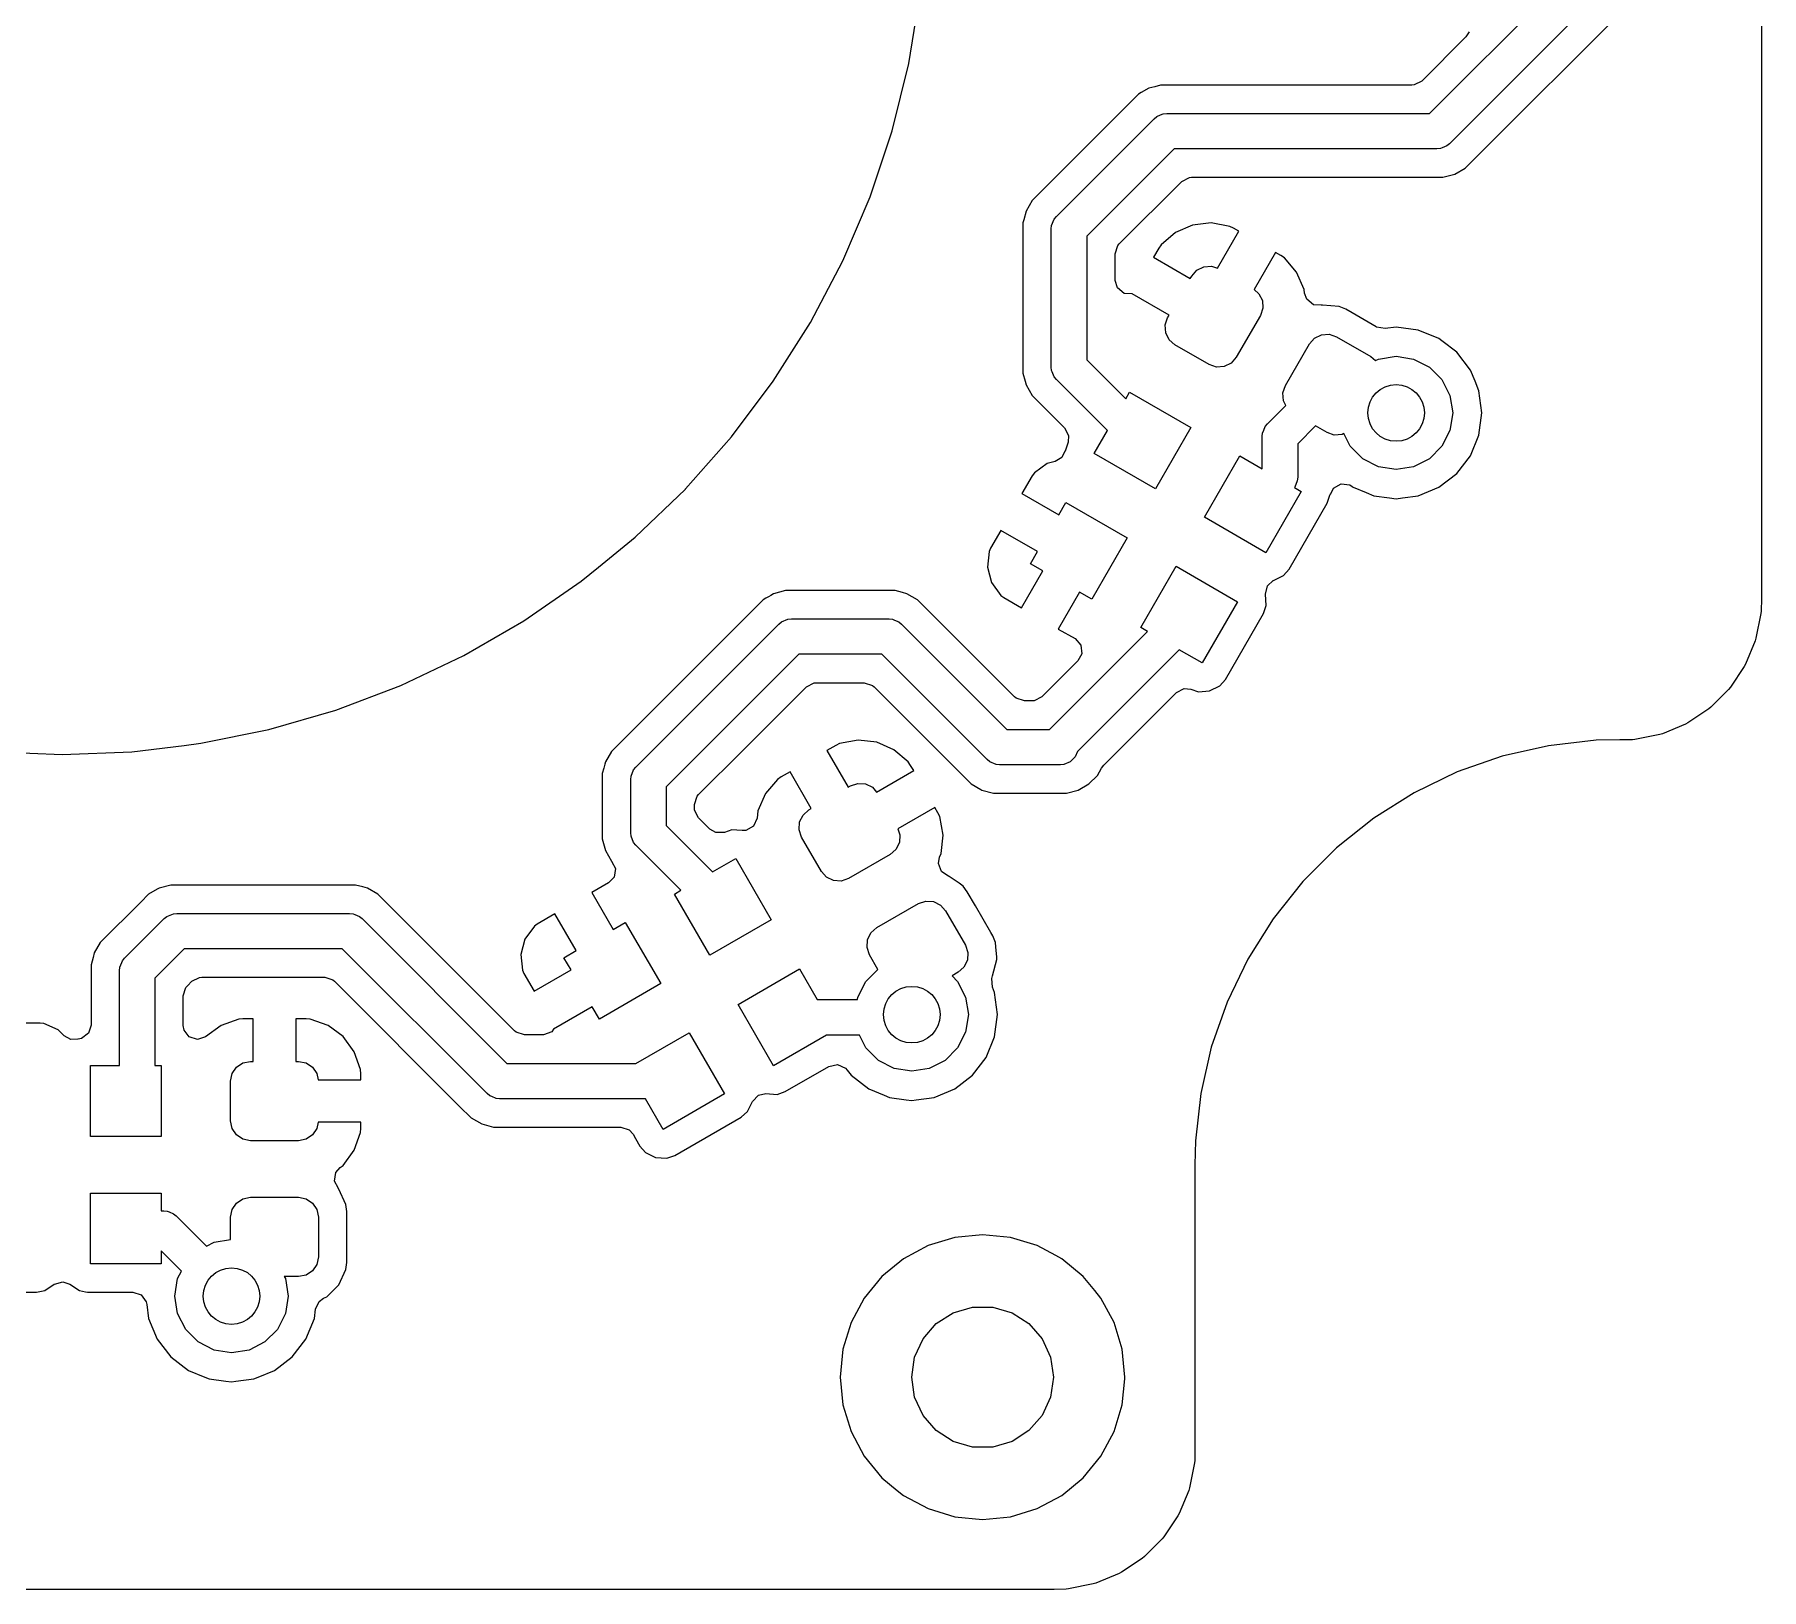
# Model space of a CAD drawing. Extents: x 0.79 to 7.64, y -5.35 to -0.98.
# Drawn here: x 7.1577 to 7.6378, y -5.3543 to -4.9219 of the extents above; entities that cross this region are included whole.
import ezdxf

# ---------------------------------------------------------------- set-up
doc = ezdxf.new("R2010")
doc.units = 0
doc.header["$MEASUREMENT"] = 0
doc.layers.add('BLACK', color=7, linetype='CONTINUOUS')

msp = doc.modelspace()

# ---------------------------------------------------------------- linework, layer by layer
at = {"layer": 'BLACK', "linetype": 'CONTINUOUS'}
for p, q in [((7.6378, -1.25989), (7.6378, -5.07869)), ((7.54553, -4.9439), (7.59685, -4.89257)), ((7.60525, -4.89809), (7.55104, -4.9523)), ((7.55543, -4.95907), (7.60964, -4.90487)), ((7.40075, -4.92995), (7.40386, -4.91085)), ((7.55564, -4.92261), (7.5434, -4.93486)), ((7.55655, -4.92121), (7.55564, -4.92261)), ((7.39612, -4.94873), (7.40075, -4.92995)), ((7.5434, -4.93486), (7.54125, -4.93596)), ((7.46457, -4.93856), (7.43502, -4.96812)), ((7.46537, -4.9381), (7.46457, -4.93856)), ((7.46749, -4.93688), (7.46537, -4.9381)), ((7.46537, -4.9381), (7.46537, -4.9381)), ((7.46912, -4.93644), (7.46749, -4.93688)), ((7.47075, -4.936), (7.46912, -4.93644)), ((7.54064, -4.936), (7.47075, -4.936)), ((7.54125, -4.93596), (7.54064, -4.936)), ((7.46896, -4.94534), (7.46971, -4.94473)), ((7.46971, -4.94473), (7.47075, -4.9443)), ((7.46971, -4.94473), (7.46971, -4.94473)), ((7.47075, -4.9443), (7.47148, -4.94399)), ((7.47148, -4.94399), (7.47244, -4.9439)), ((7.47148, -4.94399), (7.47148, -4.94399)), ((7.47244, -4.9439), (7.54553, -4.9439)), ((7.39, -4.96709), (7.39612, -4.94873)), ((7.4418, -4.9725), (7.46896, -4.94534)), ((7.47448, -4.95374), (7.4502, -4.97802)), ((7.54756, -4.95374), (7.47448, -4.95374)), ((7.54852, -4.95365), (7.54756, -4.95374)), ((7.54904, -4.95343), (7.54852, -4.95365)), ((7.54852, -4.95365), (7.54852, -4.95365)), ((7.5503, -4.95291), (7.54904, -4.95343)), ((7.55104, -4.9523), (7.5503, -4.95291)), ((7.5503, -4.95291), (7.5503, -4.95291)), ((7.55251, -4.96076), (7.55543, -4.95907)), ((7.55543, -4.95907), (7.55543, -4.95907)), ((7.55543, -4.95907), (7.55543, -4.95907)), ((7.45923, -4.98015), (7.47661, -4.96278)), ((7.47661, -4.96278), (7.47875, -4.96168)), ((7.47875, -4.96168), (7.47936, -4.96163)), ((7.47936, -4.96163), (7.54925, -4.96163)), ((7.54925, -4.96163), (7.55251, -4.96076)), ((7.54925, -4.96163), (7.54925, -4.96163)), ((7.55251, -4.96076), (7.55251, -4.96076)), ((7.55251, -4.96076), (7.55251, -4.96076)), ((7.38241, -4.98489), (7.39, -4.96709)), ((7.43502, -4.96812), (7.43333, -4.97104)), ((7.43269, -4.97345), (7.43246, -4.9743)), ((7.43333, -4.97104), (7.43269, -4.97345)), ((7.43269, -4.97345), (7.43269, -4.97345)), ((7.43269, -4.97345), (7.43269, -4.97345)), ((7.43333, -4.97104), (7.43333, -4.97104)), ((7.43333, -4.97104), (7.43333, -4.97104)), ((7.44045, -4.97502), (7.44118, -4.97325)), ((7.44118, -4.97325), (7.4418, -4.9725)), ((7.44118, -4.97325), (7.44118, -4.97325)), ((7.43246, -4.9743), (7.43246, -4.9743)), ((7.43246, -4.9743), (7.43246, -5.01271)), ((7.44035, -4.97598), (7.44045, -4.97502)), ((7.44035, -5.0144), (7.44035, -4.97598)), ((7.4502, -4.97802), (7.4502, -5.01236)), ((7.47486, -4.97701), (7.4709, -4.98041)), ((7.47964, -4.97492), (7.47486, -4.97701)), ((7.48483, -4.97434), (7.47964, -4.97492)), ((7.47964, -4.97492), (7.47964, -4.97492)), ((7.48996, -4.97531), (7.48483, -4.97434)), ((7.48483, -4.97434), (7.48483, -4.97434)), ((7.48655, -4.98694), (7.4925, -4.97664)), ((7.49103, -4.9758), (7.48996, -4.97531)), ((7.48996, -4.97531), (7.48996, -4.97531)), ((7.4925, -4.97664), (7.49103, -4.9758)), ((7.45809, -4.98291), (7.45883, -4.98062)), ((7.45809, -4.98386), (7.45809, -4.98291)), ((7.45883, -4.98062), (7.45923, -4.98015)), ((7.47022, -4.98137), (7.46878, -4.98386)), ((7.4709, -4.98041), (7.47022, -4.98137)), ((7.50272, -4.98255), (7.49678, -4.99284)), ((7.50419, -4.98339), (7.50272, -4.98255)), ((7.50515, -4.98407), (7.50419, -4.98339)), ((7.37342, -5.00202), (7.38241, -4.98489)), ((7.45809, -4.99029), (7.45809, -4.98386)), ((7.46878, -4.98386), (7.47901, -4.98977)), ((7.4794, -4.98909), (7.48082, -4.98747)), ((7.48082, -4.98747), (7.48275, -4.98652)), ((7.48275, -4.98652), (7.4849, -4.98638)), ((7.4849, -4.98638), (7.48655, -4.98694)), ((7.50856, -4.98803), (7.50515, -4.98407)), ((7.50515, -4.98407), (7.50515, -4.98407)), ((7.51064, -4.99282), (7.50856, -4.98803)), ((7.50856, -4.98803), (7.50856, -4.98803)), ((7.45872, -4.99242), (7.45809, -4.99029)), ((7.46059, -4.99393), (7.45872, -4.99242)), ((7.47901, -4.98977), (7.4794, -4.98909)), ((7.49678, -4.99284), (7.4981, -4.994)), ((7.51076, -4.99387), (7.51064, -4.99282)), ((7.4628, -4.99405), (7.46059, -4.99393)), ((7.4731, -5), (7.4628, -4.99405)), ((7.4981, -4.994), (7.49905, -4.99593)), ((7.49905, -4.99593), (7.49919, -4.99807)), ((7.51137, -4.99556), (7.51076, -4.99387)), ((7.51324, -4.99707), (7.51137, -4.99556)), ((7.51538, -4.99719), (7.51324, -4.99707)), ((7.51555, -4.99719), (7.51538, -4.99721)), ((7.51538, -4.99721), (7.51538, -4.99719)), ((7.51564, -4.9972), (7.51555, -4.99719)), ((7.51572, -4.99718), (7.51564, -4.9972)), ((7.52043, -4.99759), (7.51572, -4.99718)), ((7.51572, -4.99718), (7.51572, -4.99718)), ((7.52225, -4.99834), (7.52043, -4.99759)), ((7.36308, -5.01837), (7.37342, -5.00202)), ((7.47202, -5.00271), (7.47271, -5.00068)), ((7.47216, -5.00486), (7.47202, -5.00271)), ((7.47271, -5.00068), (7.4731, -5)), ((7.4985, -5.00011), (7.4918, -5.0117)), ((7.49919, -4.99807), (7.4985, -5.00011)), ((7.52398, -4.99934), (7.52225, -4.99834)), ((7.52225, -4.99834), (7.52225, -4.99834)), ((7.52225, -4.99834), (7.52225, -4.99834)), ((7.53072, -5.00323), (7.52398, -4.99934)), ((7.47311, -5.00679), (7.47216, -5.00486)), ((7.47473, -5.00821), (7.47311, -5.00679)), ((7.51213, -5.00798), (7.51355, -5.00637)), ((7.51355, -5.00637), (7.51548, -5.00542)), ((7.51548, -5.00542), (7.51763, -5.00527)), ((7.51763, -5.00527), (7.51966, -5.00597)), ((7.51966, -5.00597), (7.52921, -5.01148)), ((7.5308, -5.00328), (7.53072, -5.00323)), ((7.53317, -5.00372), (7.5308, -5.00328)), ((7.53622, -5.00332), (7.53317, -5.00372)), ((7.54239, -5.00413), (7.53622, -5.00332)), ((7.53622, -5.00332), (7.53622, -5.00332)), ((7.54814, -5.00651), (7.54239, -5.00413)), ((7.54239, -5.00413), (7.54239, -5.00413)), ((7.5489, -5.00709), (7.54814, -5.00651)), ((7.54814, -5.00651), (7.54814, -5.00651)), ((7.54814, -5.00651), (7.54814, -5.00651)), ((7.55308, -5.0103), (7.5489, -5.00709)), ((7.48427, -5.01372), (7.47473, -5.00821)), ((7.4918, -5.0117), (7.49038, -5.01332)), ((7.50544, -5.01958), (7.51213, -5.00798)), ((7.52921, -5.01148), (7.53051, -5.01262)), ((7.53051, -5.01262), (7.53135, -5.01219)), ((7.53135, -5.01219), (7.53622, -5.01142)), ((7.53622, -5.01142), (7.54109, -5.01219)), ((7.54109, -5.01219), (7.54548, -5.01442)), ((7.55687, -5.01524), (7.55308, -5.0103)), ((7.55308, -5.0103), (7.55308, -5.0103)), ((7.55308, -5.0103), (7.55308, -5.0103)), ((7.55308, -5.0103), (7.55308, -5.0103)), ((7.55308, -5.0103), (7.55308, -5.0103)), ((7.43246, -5.01271), (7.43246, -5.01609)), ((7.43246, -5.01609), (7.43307, -5.01837)), ((7.44045, -5.01536), (7.44035, -5.0144)), ((7.44061, -5.01574), (7.44045, -5.01536)), ((7.44045, -5.01536), (7.44045, -5.01536)), ((7.44118, -5.01713), (7.44061, -5.01574)), ((7.4418, -5.01788), (7.44118, -5.01713)), ((7.44118, -5.01713), (7.44118, -5.01713)), ((7.4502, -5.01236), (7.46107, -5.02324)), ((7.48631, -5.01441), (7.48427, -5.01372)), ((7.48846, -5.01427), (7.48631, -5.01441)), ((7.49038, -5.01332), (7.48846, -5.01427)), ((7.54548, -5.01442), (7.54896, -5.01791)), ((7.55817, -5.01837), (7.55687, -5.01524)), ((7.55687, -5.01524), (7.55687, -5.01524)), ((7.35146, -5.03384), (7.36308, -5.01837)), ((7.43307, -5.01837), (7.43333, -5.01935)), ((7.43333, -5.01935), (7.43502, -5.02227)), ((7.45598, -5.03206), (7.4418, -5.01788)), ((7.46107, -5.02324), (7.46213, -5.02141)), ((7.46213, -5.02141), (7.47917, -5.03125)), ((7.50475, -5.02161), (7.50544, -5.01958)), ((7.50489, -5.02376), (7.50475, -5.02161)), ((7.54896, -5.01791), (7.5512, -5.0223)), ((7.55925, -5.02099), (7.55817, -5.01837)), ((7.56007, -5.02717), (7.55925, -5.02099)), ((7.43502, -5.02227), (7.43502, -5.02227)), ((7.43502, -5.02227), (7.44407, -5.03132)), ((7.50046, -5.03021), (7.50556, -5.02511)), ((7.50556, -5.02511), (7.50489, -5.02376)), ((7.5512, -5.0223), (7.55197, -5.02717)), ((7.44407, -5.03132), (7.44517, -5.03347)), ((7.47917, -5.03125), (7.46933, -5.0483)), ((7.49941, -5.032), (7.49985, -5.03095)), ((7.49985, -5.03095), (7.50046, -5.03021)), ((7.49985, -5.03095), (7.49985, -5.03095)), ((7.51381, -5.03077), (7.50886, -5.03573)), ((7.51701, -5.03262), (7.51381, -5.03077)), ((7.55197, -5.02717), (7.5512, -5.03203)), ((7.55925, -5.03334), (7.56007, -5.02717)), ((7.3387, -5.04824), (7.35146, -5.03384)), ((7.35146, -5.03384), (7.35146, -5.03384)), ((7.35146, -5.03384), (7.35146, -5.03384)), ((7.44501, -5.03533), (7.44418, -5.03777)), ((7.44517, -5.03347), (7.44501, -5.03533)), ((7.45228, -5.03846), (7.45598, -5.03206)), ((7.49902, -5.03369), (7.49911, -5.03273)), ((7.49902, -5.04271), (7.49902, -5.03369)), ((7.49911, -5.03273), (7.49916, -5.03262)), ((7.49916, -5.03262), (7.49941, -5.032)), ((7.50886, -5.03573), (7.50886, -5.04505)), ((7.51904, -5.03331), (7.51701, -5.03262)), ((7.52119, -5.03317), (7.51904, -5.03331)), ((7.52169, -5.03292), (7.52119, -5.03317)), ((7.52348, -5.03642), (7.52169, -5.03292)), ((7.5512, -5.03203), (7.54896, -5.03642)), ((7.55687, -5.03909), (7.55925, -5.03334)), ((7.44145, -5.04066), (7.43922, -5.04126)), ((7.44327, -5.03958), (7.44145, -5.04066)), ((7.44414, -5.03775), (7.44327, -5.03958)), ((7.44418, -5.03777), (7.44414, -5.03775)), ((7.46933, -5.0483), (7.45228, -5.03846)), ((7.48297, -5.05617), (7.49281, -5.03913)), ((7.49281, -5.03913), (7.49902, -5.04271)), ((7.52696, -5.03991), (7.52348, -5.03642)), ((7.53135, -5.04214), (7.52696, -5.03991)), ((7.54548, -5.03991), (7.54109, -5.04214)), ((7.54896, -5.03642), (7.54548, -5.03991)), ((7.55308, -5.04403), (7.55687, -5.03909)), ((7.43506, -5.04466), (7.43221, -5.0496)), ((7.43566, -5.04386), (7.43506, -5.04466)), ((7.43506, -5.04466), (7.43506, -5.04466)), ((7.43922, -5.04126), (7.43566, -5.04386)), ((7.43566, -5.04386), (7.43566, -5.04386)), ((7.43922, -5.04126), (7.43922, -5.04126)), ((7.50886, -5.04505), (7.50876, -5.04601)), ((7.53622, -5.04291), (7.53135, -5.04214)), ((7.54109, -5.04214), (7.53622, -5.04291)), ((7.54814, -5.04782), (7.55308, -5.04403)), ((7.32467, -5.06172), (7.33863, -5.04832)), ((7.33863, -5.04832), (7.3387, -5.04824)), ((7.43221, -5.0496), (7.43221, -5.0496)), ((7.43221, -5.0496), (7.44244, -5.0555)), ((7.50986, -5.04897), (7.50002, -5.06602)), ((7.50803, -5.04778), (7.50796, -5.04787)), ((7.50796, -5.04787), (7.50986, -5.04897)), ((7.50876, -5.04601), (7.50803, -5.04778)), ((7.51708, -5.05224), (7.51784, -5.05002)), ((7.51784, -5.05002), (7.51796, -5.04965)), ((7.51784, -5.05002), (7.51784, -5.05002)), ((7.51796, -5.04965), (7.51806, -5.04969)), ((7.51806, -5.04969), (7.51885, -5.04804)), ((7.51885, -5.04804), (7.52097, -5.04689)), ((7.52097, -5.04689), (7.52336, -5.0472)), ((7.52336, -5.0472), (7.52405, -5.04763)), ((7.52405, -5.04763), (7.5243, -5.04782)), ((7.5243, -5.04782), (7.5243, -5.04782)), ((7.5243, -5.04782), (7.5243, -5.04782)), ((7.5243, -5.04782), (7.52792, -5.04931)), ((7.52792, -5.04931), (7.53005, -5.0502)), ((7.53005, -5.0502), (7.53443, -5.05078)), ((7.53801, -5.05078), (7.54239, -5.0502)), ((7.54239, -5.0502), (7.54814, -5.04782)), ((7.44244, -5.0555), (7.44441, -5.05209)), ((7.44441, -5.05209), (7.46146, -5.06194)), ((7.50646, -5.07064), (7.51708, -5.05224)), ((7.53443, -5.05078), (7.53622, -5.05101)), ((7.53622, -5.05101), (7.53801, -5.05078)), ((7.53622, -5.05101), (7.53622, -5.05101)), ((7.53622, -5.05101), (7.53622, -5.05101)), ((7.42631, -5.05983), (7.42346, -5.06476)), ((7.43654, -5.06573), (7.42631, -5.05983)), ((7.50002, -5.06602), (7.48297, -5.05617)), ((7.31445, -5.07007), (7.32467, -5.06172)), ((7.42346, -5.06476), (7.42306, -5.06568)), ((7.46146, -5.06194), (7.45162, -5.07898)), ((7.42306, -5.06568), (7.42259, -5.07007)), ((7.42306, -5.06568), (7.42306, -5.06568)), ((7.43457, -5.06914), (7.43654, -5.06573)), ((7.43798, -5.07111), (7.43457, -5.06914)), ((7.46525, -5.08686), (7.4751, -5.06981)), ((7.4751, -5.06981), (7.49214, -5.07965)), ((7.29376, -5.08495), (7.30969, -5.07396)), ((7.30969, -5.07396), (7.31445, -5.07007)), ((7.42259, -5.07007), (7.42373, -5.07433)), ((7.42259, -5.07007), (7.42259, -5.07007)), ((7.42373, -5.07433), (7.42634, -5.0779)), ((7.43207, -5.08134), (7.43798, -5.07111)), ((7.50051, -5.07521), (7.50208, -5.0738)), ((7.50208, -5.0738), (7.5021, -5.07379)), ((7.5021, -5.07379), (7.50492, -5.0724)), ((7.5021, -5.07379), (7.5021, -5.07379)), ((7.50492, -5.0724), (7.50646, -5.07064)), ((7.36024, -5.07912), (7.35786, -5.0815)), ((7.36097, -5.07869), (7.36024, -5.07912)), ((7.3617, -5.07827), (7.36097, -5.07869)), ((7.36235, -5.0779), (7.3617, -5.07827)), ((7.36316, -5.07743), (7.36235, -5.0779)), ((7.36642, -5.07656), (7.36316, -5.07743)), ((7.3698, -5.07656), (7.36642, -5.07656)), ((7.36642, -5.07656), (7.36642, -5.07656)), ((7.37004, -5.07656), (7.3698, -5.07656)), ((7.39696, -5.07656), (7.37004, -5.07656)), ((7.37004, -5.07656), (7.37004, -5.07656)), ((7.39896, -5.07709), (7.39696, -5.07656)), ((7.39696, -5.07656), (7.39696, -5.07656)), ((7.40022, -5.07743), (7.39896, -5.07709)), ((7.40314, -5.07912), (7.40022, -5.07743)), ((7.40022, -5.07743), (7.40022, -5.07743)), ((7.41733, -5.09331), (7.40314, -5.07912)), ((7.40314, -5.07912), (7.40314, -5.07912)), ((7.40314, -5.07912), (7.40314, -5.07912)), ((7.42634, -5.0779), (7.42634, -5.0779)), ((7.42634, -5.0779), (7.42713, -5.07849)), ((7.42713, -5.07849), (7.43207, -5.08134)), ((7.44821, -5.07702), (7.4423, -5.08725)), ((7.45162, -5.07898), (7.44821, -5.07702)), ((7.49992, -5.07755), (7.50051, -5.07521)), ((7.49992, -5.07757), (7.49992, -5.07755)), ((7.50012, -5.0807), (7.49992, -5.07757)), ((7.49992, -5.07757), (7.49992, -5.07757)), ((7.63779, -5.07879), (7.63771, -5.08227)), ((7.6378, -5.07869), (7.63779, -5.07879)), ((7.35786, -5.0815), (7.31809, -5.12127)), ((7.35786, -5.0815), (7.35786, -5.0815)), ((7.35786, -5.0815), (7.35786, -5.0815)), ((7.49214, -5.07965), (7.4823, -5.0967)), ((7.48875, -5.10132), (7.49937, -5.08293)), ((7.49937, -5.08293), (7.50012, -5.0807)), ((7.63763, -5.08294), (7.63627, -5.08982)), ((7.63771, -5.08227), (7.63763, -5.08294)), ((7.27701, -5.09462), (7.29376, -5.08495)), ((7.32487, -5.12565), (7.36463, -5.08589)), ((7.36463, -5.08589), (7.36538, -5.08528)), ((7.36538, -5.08528), (7.36715, -5.08454)), ((7.36715, -5.08454), (7.36811, -5.08445)), ((7.36811, -5.08445), (7.39528, -5.08445)), ((7.39528, -5.08445), (7.39624, -5.08454)), ((7.39624, -5.08454), (7.39624, -5.08454)), ((7.39624, -5.08454), (7.39676, -5.08476)), ((7.39676, -5.08476), (7.39801, -5.08528)), ((7.39801, -5.08528), (7.39801, -5.08528)), ((7.39801, -5.08528), (7.39876, -5.08589)), ((7.39876, -5.08589), (7.42802, -5.11516)), ((7.43984, -5.11516), (7.46708, -5.08791)), ((7.4423, -5.08725), (7.4423, -5.08725)), ((7.4423, -5.08725), (7.44696, -5.08993)), ((7.46708, -5.08791), (7.46525, -5.08686)), ((7.43015, -5.10612), (7.41733, -5.09331)), ((7.44696, -5.08993), (7.44857, -5.09172)), ((7.47591, -5.09301), (7.44764, -5.12127)), ((7.44857, -5.09172), (7.44882, -5.09412)), ((7.4823, -5.0967), (7.47591, -5.09301)), ((7.63604, -5.09055), (7.63338, -5.09699)), ((7.63627, -5.08982), (7.63604, -5.09055)), ((7.25953, -5.10292), (7.27701, -5.09462)), ((7.37015, -5.09429), (7.33327, -5.13117)), ((7.39324, -5.09429), (7.37015, -5.09429)), ((7.4225, -5.12356), (7.39324, -5.09429)), ((7.44777, -5.09607), (7.43771, -5.10612)), ((7.44882, -5.09412), (7.44777, -5.09607)), ((7.63302, -5.09766), (7.62915, -5.10346)), ((7.63338, -5.09699), (7.63302, -5.09766)), ((7.24144, -5.10978), (7.25953, -5.10292)), ((7.35457, -5.12103), (7.37228, -5.10333)), ((7.37228, -5.10333), (7.37442, -5.10223)), ((7.37442, -5.10223), (7.37503, -5.10219)), ((7.37503, -5.10219), (7.38835, -5.10219)), ((7.38835, -5.10219), (7.39064, -5.10293)), ((7.39064, -5.10293), (7.39111, -5.10333)), ((7.39111, -5.10333), (7.4036, -5.11582)), ((7.48438, -5.10448), (7.4872, -5.10309)), ((7.4872, -5.10309), (7.48875, -5.10132)), ((7.62915, -5.10346), (7.62866, -5.10405)), ((7.43062, -5.10652), (7.43015, -5.10612)), ((7.43291, -5.10726), (7.43062, -5.10652)), ((7.43495, -5.10726), (7.43291, -5.10726)), ((7.43556, -5.10722), (7.43495, -5.10726)), ((7.43771, -5.10612), (7.43556, -5.10722)), ((7.45495, -5.12513), (7.47517, -5.10491)), ((7.47517, -5.10491), (7.47731, -5.10382)), ((7.47731, -5.10382), (7.47918, -5.10398)), ((7.47918, -5.10398), (7.48125, -5.10468)), ((7.48125, -5.10468), (7.48438, -5.10448)), ((7.62866, -5.10405), (7.62373, -5.10898)), ((7.22285, -5.11516), (7.24144, -5.10978)), ((7.62314, -5.10946), (7.61735, -5.11333)), ((7.62373, -5.10898), (7.62314, -5.10946)), ((7.20389, -5.11903), (7.22285, -5.11516)), ((7.4036, -5.11582), (7.41573, -5.12795)), ((7.42802, -5.11516), (7.43984, -5.11516)), ((7.60262, -5.11795), (7.60196, -5.11802)), ((7.6095, -5.11658), (7.60262, -5.11795)), ((7.61024, -5.11636), (7.6095, -5.11658)), ((7.61667, -5.11369), (7.61024, -5.11636)), ((7.61735, -5.11333), (7.61667, -5.11369)), ((7.14602, -5.12137), (7.16535, -5.12214)), ((7.16535, -5.12214), (7.18469, -5.12137)), ((7.18469, -5.12137), (7.19925, -5.1196)), ((7.18469, -5.12137), (7.18469, -5.12137)), ((7.18469, -5.12137), (7.18469, -5.12137)), ((7.19925, -5.1196), (7.20389, -5.11903)), ((7.31809, -5.12127), (7.3164, -5.12419)), ((7.3423, -5.1333), (7.35457, -5.12103)), ((7.38044, -5.1196), (7.37795, -5.12103)), ((7.37795, -5.12103), (7.38385, -5.13126)), ((7.37795, -5.12103), (7.37795, -5.12103)), ((7.38151, -5.11911), (7.38044, -5.1196)), ((7.38044, -5.1196), (7.38044, -5.1196)), ((7.38664, -5.11814), (7.38151, -5.11911)), ((7.38151, -5.11911), (7.38151, -5.11911)), ((7.39183, -5.11872), (7.38664, -5.11814)), ((7.38664, -5.11814), (7.38664, -5.11814)), ((7.39661, -5.12081), (7.39183, -5.11872)), ((7.40057, -5.12422), (7.39661, -5.12081)), ((7.39661, -5.12081), (7.39661, -5.12081)), ((7.44764, -5.12127), (7.44701, -5.12281)), ((7.5657, -5.12264), (7.55319, -5.12701)), ((7.57863, -5.11969), (7.5657, -5.12264)), ((7.5918, -5.1182), (7.57863, -5.11969)), ((7.5984, -5.11811), (7.5918, -5.1182)), ((7.5918, -5.1182), (7.5918, -5.1182)), ((7.59845, -5.11811), (7.5984, -5.11811)), ((7.60196, -5.11802), (7.59845, -5.11811)), ((7.31594, -5.12594), (7.31553, -5.12745)), ((7.31553, -5.12745), (7.31553, -5.1422)), ((7.31624, -5.12481), (7.31594, -5.12594)), ((7.3164, -5.12419), (7.31624, -5.12481)), ((7.31624, -5.12481), (7.31624, -5.12481)), ((7.3164, -5.12419), (7.3164, -5.12419)), ((7.3164, -5.12419), (7.3164, -5.12419)), ((7.32352, -5.12817), (7.32425, -5.1264)), ((7.32425, -5.1264), (7.32487, -5.12565)), ((7.32425, -5.1264), (7.32425, -5.1264)), ((7.36772, -5.12694), (7.36523, -5.12838)), ((7.37363, -5.13717), (7.36772, -5.12694)), ((7.3918, -5.13259), (7.4021, -5.12664)), ((7.40125, -5.12517), (7.40057, -5.12422)), ((7.4021, -5.12664), (7.40125, -5.12517)), ((7.40125, -5.12517), (7.40125, -5.12517)), ((7.42325, -5.12417), (7.4225, -5.12356)), ((7.42502, -5.12491), (7.42325, -5.12417)), ((7.42598, -5.125), (7.42502, -5.12491)), ((7.44291, -5.125), (7.42598, -5.125)), ((7.44387, -5.12491), (7.44291, -5.125)), ((7.44565, -5.12417), (7.44387, -5.12491)), ((7.44701, -5.12281), (7.44565, -5.12417)), ((7.45317, -5.12795), (7.45433, -5.12594)), ((7.45433, -5.12594), (7.45495, -5.12513)), ((7.55319, -5.12701), (7.54125, -5.13277)), ((7.55319, -5.12701), (7.55319, -5.12701)), ((7.32343, -5.12913), (7.32352, -5.12817)), ((7.32343, -5.14389), (7.32343, -5.12913)), ((7.33327, -5.13117), (7.33327, -5.14185)), ((7.36427, -5.12906), (7.36087, -5.13302)), ((7.36523, -5.12838), (7.36427, -5.12906)), ((7.36427, -5.12906), (7.36427, -5.12906)), ((7.36523, -5.12838), (7.36523, -5.12838)), ((7.38385, -5.13126), (7.38454, -5.13087)), ((7.38454, -5.13087), (7.38657, -5.13018)), ((7.38657, -5.13018), (7.38872, -5.13032)), ((7.38872, -5.13032), (7.39065, -5.13127)), ((7.39065, -5.13127), (7.3918, -5.13259)), ((7.41573, -5.12795), (7.41573, -5.12795)), ((7.41573, -5.12795), (7.41812, -5.13033)), ((7.41812, -5.13033), (7.41812, -5.13033)), ((7.41812, -5.13033), (7.42075, -5.13186)), ((7.42075, -5.13186), (7.42075, -5.13186)), ((7.42075, -5.13186), (7.42104, -5.13202)), ((7.42104, -5.13202), (7.4243, -5.13289)), ((7.4446, -5.13289), (7.44786, -5.13202)), ((7.44786, -5.13202), (7.45078, -5.13033)), ((7.45078, -5.13033), (7.45317, -5.12795)), ((7.34116, -5.13606), (7.34191, -5.13377)), ((7.34116, -5.13697), (7.34116, -5.13606)), ((7.34121, -5.13758), (7.34116, -5.13697)), ((7.34191, -5.13377), (7.3423, -5.1333)), ((7.36087, -5.13302), (7.35878, -5.1378)), ((7.408, -5.13687), (7.39771, -5.14281)), ((7.40885, -5.13834), (7.408, -5.13687)), ((7.408, -5.13687), (7.408, -5.13687)), ((7.4243, -5.13289), (7.4243, -5.13289)), ((7.4243, -5.13289), (7.42791, -5.13289)), ((7.42791, -5.13289), (7.42791, -5.13289)), ((7.42791, -5.13289), (7.4446, -5.13289)), ((7.4446, -5.13289), (7.4446, -5.13289)), ((7.54125, -5.13277), (7.53002, -5.13982)), ((7.33327, -5.14185), (7.34621, -5.1548)), ((7.3423, -5.13972), (7.34121, -5.13758)), ((7.34547, -5.14289), (7.3423, -5.13972)), ((7.35855, -5.13986), (7.35755, -5.14205)), ((7.35878, -5.1378), (7.35855, -5.13986)), ((7.35878, -5.1378), (7.35878, -5.1378)), ((7.37024, -5.14306), (7.37038, -5.14091)), ((7.37038, -5.14091), (7.37133, -5.13898)), ((7.37133, -5.13898), (7.37294, -5.13756)), ((7.37294, -5.13756), (7.37363, -5.13717)), ((7.40934, -5.1394), (7.40885, -5.13834)), ((7.41031, -5.14453), (7.40934, -5.1394)), ((7.53002, -5.13982), (7.51966, -5.14808)), ((7.53002, -5.13982), (7.53002, -5.13982)), ((7.31553, -5.1422), (7.31553, -5.14558)), ((7.31553, -5.14558), (7.31587, -5.14686)), ((7.32352, -5.14485), (7.32343, -5.14389)), ((7.32425, -5.14662), (7.32352, -5.14485)), ((7.32487, -5.14737), (7.32425, -5.14662)), ((7.32425, -5.14662), (7.32425, -5.14662)), ((7.34707, -5.14386), (7.34547, -5.14289)), ((7.34948, -5.14383), (7.34707, -5.14386)), ((7.35156, -5.14312), (7.34948, -5.14383)), ((7.35296, -5.14322), (7.35156, -5.14312)), ((7.35156, -5.14312), (7.35156, -5.14312)), ((7.35442, -5.14331), (7.35296, -5.14322)), ((7.35546, -5.14324), (7.35442, -5.14331)), ((7.35755, -5.14205), (7.35546, -5.14324)), ((7.37093, -5.14509), (7.37024, -5.14306)), ((7.37644, -5.15464), (7.37093, -5.14509)), ((7.39813, -5.14662), (7.39718, -5.14855)), ((7.39771, -5.14281), (7.39827, -5.14447)), ((7.39827, -5.14447), (7.39813, -5.14662)), ((7.40973, -5.14972), (7.41031, -5.14453)), ((7.41031, -5.14453), (7.41031, -5.14453)), ((7.31587, -5.14686), (7.3164, -5.14884)), ((7.3164, -5.14884), (7.31809, -5.15176)), ((7.33739, -5.15989), (7.32487, -5.14737)), ((7.34621, -5.1548), (7.35261, -5.1511)), ((7.35261, -5.1511), (7.36245, -5.16815)), ((7.39556, -5.14996), (7.38397, -5.15666)), ((7.39718, -5.14855), (7.39556, -5.14996)), ((7.40898, -5.15246), (7.4093, -5.15069)), ((7.4093, -5.15069), (7.40973, -5.14972)), ((7.40973, -5.14972), (7.40973, -5.14972)), ((7.51966, -5.14808), (7.51029, -5.15746)), ((7.31879, -5.15626), (7.31726, -5.15787)), ((7.31809, -5.15176), (7.31825, -5.15196)), ((7.31825, -5.15196), (7.3182, -5.152)), ((7.3182, -5.152), (7.31917, -5.15388)), ((7.31917, -5.15388), (7.31879, -5.15626)), ((7.37786, -5.15626), (7.37644, -5.15464)), ((7.37979, -5.15721), (7.37786, -5.15626)), ((7.40985, -5.15471), (7.40898, -5.15246)), ((7.41164, -5.15587), (7.40985, -5.15471)), ((7.41163, -5.15589), (7.41164, -5.15587)), ((7.41178, -5.15596), (7.41163, -5.15589)), ((7.41187, -5.15602), (7.41178, -5.15596)), ((7.41194, -5.15604), (7.41187, -5.15602)), ((7.4147, -5.15797), (7.41194, -5.15604)), ((7.41194, -5.15604), (7.41194, -5.15604)), ((7.41194, -5.15604), (7.41194, -5.15604)), ((7.41194, -5.15604), (7.41194, -5.15604)), ((7.18938, -5.16101), (7.18721, -5.16317)), ((7.19181, -5.1596), (7.18938, -5.16101)), ((7.1923, -5.15932), (7.19181, -5.1596)), ((7.19181, -5.1596), (7.19181, -5.1596)), ((7.19556, -5.15844), (7.1923, -5.15932)), ((7.1923, -5.15932), (7.1923, -5.15932)), ((7.1923, -5.15932), (7.1923, -5.15932)), ((7.19893, -5.15844), (7.19556, -5.15844)), ((7.24696, -5.15844), (7.19893, -5.15844)), ((7.24896, -5.15898), (7.24696, -5.15844)), ((7.25022, -5.15932), (7.24896, -5.15898)), ((7.25314, -5.16101), (7.25022, -5.15932)), ((7.25022, -5.15932), (7.25022, -5.15932)), ((7.26988, -5.17774), (7.25314, -5.16101)), ((7.25314, -5.16101), (7.25314, -5.16101)), ((7.25314, -5.16101), (7.25314, -5.16101)), ((7.25314, -5.16101), (7.25314, -5.16101)), ((7.31726, -5.15787), (7.31261, -5.16056)), ((7.31261, -5.16056), (7.31851, -5.17079)), ((7.33556, -5.16095), (7.33739, -5.15989)), ((7.3454, -5.17799), (7.33556, -5.16095)), ((7.38193, -5.15735), (7.37979, -5.15721)), ((7.38397, -5.15666), (7.38193, -5.15735)), ((7.41582, -5.15875), (7.4147, -5.15797)), ((7.41701, -5.16031), (7.41582, -5.15875)), ((7.41928, -5.16424), (7.41701, -5.16031)), ((7.51029, -5.15746), (7.50202, -5.16782)), ((7.18721, -5.16317), (7.17597, -5.17441)), ((7.18721, -5.16317), (7.18721, -5.16317)), ((7.18721, -5.16317), (7.18721, -5.16317)), ((7.18721, -5.16317), (7.18721, -5.16317)), ((7.39184, -5.17029), (7.40343, -5.1636)), ((7.40343, -5.1636), (7.40547, -5.16291)), ((7.40547, -5.16291), (7.40762, -5.16305)), ((7.40762, -5.16305), (7.40955, -5.164)), ((7.40955, -5.164), (7.41096, -5.16562)), ((7.41096, -5.16562), (7.41648, -5.17517)), ((7.42358, -5.17168), (7.41928, -5.16424)), ((7.18274, -5.1788), (7.19376, -5.16778)), ((7.19376, -5.16778), (7.19451, -5.16717)), ((7.19451, -5.16717), (7.19628, -5.16643)), ((7.19628, -5.16643), (7.19724, -5.16634)), ((7.19628, -5.16643), (7.19628, -5.16643)), ((7.19724, -5.16634), (7.24528, -5.16634)), ((7.24528, -5.16634), (7.24624, -5.16643)), ((7.24624, -5.16643), (7.24624, -5.16643)), ((7.24624, -5.16643), (7.24676, -5.16665)), ((7.24676, -5.16665), (7.24801, -5.16717)), ((7.24801, -5.16717), (7.24801, -5.16717)), ((7.24801, -5.16717), (7.24876, -5.16778)), ((7.24876, -5.16778), (7.289, -5.20803)), ((7.29664, -5.16991), (7.29404, -5.17347)), ((7.29744, -5.16932), (7.29664, -5.16991)), ((7.30238, -5.16646), (7.29744, -5.16932)), ((7.30828, -5.17669), (7.30238, -5.16646)), ((7.31851, -5.17079), (7.32192, -5.16882)), ((7.32192, -5.16882), (7.33176, -5.18587)), ((7.36245, -5.16815), (7.3454, -5.17799)), ((7.39022, -5.17171), (7.39184, -5.17029)), ((7.50202, -5.16782), (7.49497, -5.17904)), ((7.50202, -5.16782), (7.50202, -5.16782)), ((7.17597, -5.17442), (7.17428, -5.17734)), ((7.17597, -5.17441), (7.17597, -5.17442)), ((7.29404, -5.17347), (7.29289, -5.17774)), ((7.29404, -5.17347), (7.29404, -5.17347)), ((7.38913, -5.17579), (7.38927, -5.17364)), ((7.38927, -5.17364), (7.39022, -5.17171)), ((7.41648, -5.17517), (7.41717, -5.1772)), ((7.4241, -5.17258), (7.42358, -5.17168)), ((7.42485, -5.1744), (7.4241, -5.17258)), ((7.42496, -5.1756), (7.42485, -5.1744)), ((7.17394, -5.17859), (7.17341, -5.1806)), ((7.17428, -5.17734), (7.17394, -5.17859)), ((7.17394, -5.17859), (7.17394, -5.17859)), ((7.17428, -5.17734), (7.17428, -5.17734)), ((7.18141, -5.18128), (7.18195, -5.17998)), ((7.18195, -5.17998), (7.18213, -5.17955)), ((7.18213, -5.17955), (7.18274, -5.1788)), ((7.18213, -5.17955), (7.18213, -5.17955)), ((7.19928, -5.17618), (7.19114, -5.18432)), ((7.24324, -5.17618), (7.19928, -5.17618)), ((7.28349, -5.21643), (7.24324, -5.17618)), ((7.27224, -5.1801), (7.26988, -5.17774)), ((7.29113, -5.19899), (7.27224, -5.1801)), ((7.29289, -5.17774), (7.29337, -5.18213)), ((7.29289, -5.17774), (7.29289, -5.17774)), ((7.30487, -5.17866), (7.30828, -5.17669)), ((7.30684, -5.18207), (7.30487, -5.17866)), ((7.38982, -5.17782), (7.38913, -5.17579)), ((7.39217, -5.18189), (7.38982, -5.17782)), ((7.41703, -5.17935), (7.41607, -5.18128)), ((7.41717, -5.1772), (7.41703, -5.17935)), ((7.42404, -5.18367), (7.42526, -5.17911)), ((7.42521, -5.17852), (7.42496, -5.1756)), ((7.42526, -5.17911), (7.42521, -5.17852)), ((7.49497, -5.17904), (7.48922, -5.19099)), ((7.17341, -5.1806), (7.17341, -5.19738)), ((7.1813, -5.18228), (7.18139, -5.18132)), ((7.1813, -5.20866), (7.1813, -5.18228)), ((7.18139, -5.18132), (7.18141, -5.18128)), ((7.19114, -5.18432), (7.19114, -5.20866)), ((7.20141, -5.18522), (7.20356, -5.18412)), ((7.20356, -5.18412), (7.20417, -5.18407)), ((7.20417, -5.18407), (7.23835, -5.18407)), ((7.23835, -5.18407), (7.24064, -5.18482)), ((7.24064, -5.18482), (7.24111, -5.18522)), ((7.29337, -5.18213), (7.29337, -5.18213)), ((7.29337, -5.18213), (7.29376, -5.18304)), ((7.29376, -5.18304), (7.29661, -5.18798)), ((7.29661, -5.18798), (7.30684, -5.18207)), ((7.35328, -5.19163), (7.37032, -5.18179)), ((7.37032, -5.18179), (7.37524, -5.19031)), ((7.38883, -5.18523), (7.39217, -5.18189)), ((7.41446, -5.18269), (7.41276, -5.18368)), ((7.41276, -5.18368), (7.41432, -5.18523)), ((7.41607, -5.18128), (7.41446, -5.18269)), ((7.42379, -5.18439), (7.42403, -5.1837)), ((7.42398, -5.1868), (7.42379, -5.18439)), ((7.42403, -5.1837), (7.42404, -5.18367)), ((7.42404, -5.18367), (7.42404, -5.18367)), ((7.19904, -5.18921), (7.19978, -5.18692)), ((7.19904, -5.19753), (7.19904, -5.18921)), ((7.19978, -5.18692), (7.20018, -5.18645)), ((7.20018, -5.18645), (7.20141, -5.18522)), ((7.24111, -5.18522), (7.27671, -5.22082)), ((7.29661, -5.18798), (7.29661, -5.18798)), ((7.33176, -5.18587), (7.31472, -5.19571)), ((7.38649, -5.19031), (7.3866, -5.18962)), ((7.3866, -5.18962), (7.38883, -5.18523)), ((7.41432, -5.18523), (7.41655, -5.18962)), ((7.41655, -5.18962), (7.41732, -5.19449)), ((7.42461, -5.18832), (7.42398, -5.1868)), ((7.42542, -5.19449), (7.42461, -5.18832)), ((7.31275, -5.1923), (7.30193, -5.19854)), ((7.31472, -5.19571), (7.31275, -5.1923)), ((7.36312, -5.20868), (7.35328, -5.19163)), ((7.37524, -5.19031), (7.38649, -5.19031)), ((7.41732, -5.19449), (7.41655, -5.19935)), ((7.42461, -5.20066), (7.42542, -5.19449)), ((7.48922, -5.19099), (7.48484, -5.2035)), ((7.48922, -5.19099), (7.48922, -5.19099)), ((7.15924, -5.19685), (7.15354, -5.19685)), ((7.16023, -5.19696), (7.15924, -5.19685)), ((7.16427, -5.19875), (7.16023, -5.19696)), ((7.1659, -5.20038), (7.16427, -5.19875)), ((7.17341, -5.19738), (7.17266, -5.19967)), ((7.19924, -5.19876), (7.19904, -5.19753)), ((7.20067, -5.2007), (7.19924, -5.19876)), ((7.20953, -5.1975), (7.20525, -5.20066)), ((7.21446, -5.19578), (7.20953, -5.1975)), ((7.21563, -5.19567), (7.21446, -5.19578)), ((7.21446, -5.19578), (7.21446, -5.19578)), ((7.2185, -5.19567), (7.21563, -5.19567)), ((7.2185, -5.20748), (7.2185, -5.19567)), ((7.2185, -5.19567), (7.2185, -5.19567)), ((7.23031, -5.19567), (7.23031, -5.19567)), ((7.23031, -5.19567), (7.23031, -5.20748)), ((7.23319, -5.19567), (7.23031, -5.19567)), ((7.23436, -5.19578), (7.23319, -5.19567)), ((7.23929, -5.1975), (7.23436, -5.19578)), ((7.24349, -5.2006), (7.23929, -5.1975)), ((7.2916, -5.19939), (7.29113, -5.19899)), ((7.29389, -5.20014), (7.2916, -5.19939)), ((7.30146, -5.19927), (7.29921, -5.20013)), ((7.30193, -5.19854), (7.30146, -5.19927)), ((7.32487, -5.20803), (7.33964, -5.19951)), ((7.33964, -5.19951), (7.34948, -5.21655)), ((7.41655, -5.19935), (7.41432, -5.20374)), ((7.16775, -5.20141), (7.1659, -5.20038)), ((7.16976, -5.20126), (7.16775, -5.20141)), ((7.16977, -5.2013), (7.16976, -5.20126)), ((7.17027, -5.2012), (7.16977, -5.2013)), ((7.17071, -5.20109), (7.17027, -5.2012)), ((7.17266, -5.19967), (7.17071, -5.20109)), ((7.20296, -5.20143), (7.20067, -5.2007)), ((7.20525, -5.20066), (7.20296, -5.20143)), ((7.24659, -5.20481), (7.24349, -5.2006)), ((7.24349, -5.2006), (7.24349, -5.2006)), ((7.29901, -5.20014), (7.29389, -5.20014)), ((7.29921, -5.20013), (7.29901, -5.20014)), ((7.37788, -5.20016), (7.36312, -5.20868)), ((7.38701, -5.20016), (7.37788, -5.20016)), ((7.38883, -5.20374), (7.38701, -5.20016)), ((7.39232, -5.20723), (7.38883, -5.20374)), ((7.41432, -5.20374), (7.41083, -5.20723)), ((7.42223, -5.20641), (7.42461, -5.20066)), ((7.48484, -5.2035), (7.48189, -5.21642)), ((7.17323, -5.22835), (7.17323, -5.20866)), ((7.17323, -5.20866), (7.1813, -5.20866)), ((7.19114, -5.20866), (7.19291, -5.20866)), ((7.19291, -5.20866), (7.19291, -5.22835)), ((7.21262, -5.21088), (7.21382, -5.20909)), ((7.21382, -5.20909), (7.21561, -5.2079)), ((7.21561, -5.2079), (7.21772, -5.20748)), ((7.21772, -5.20748), (7.2185, -5.20748)), ((7.23031, -5.20748), (7.2311, -5.20748)), ((7.2311, -5.20748), (7.23321, -5.2079)), ((7.23321, -5.2079), (7.235, -5.20909)), ((7.235, -5.20909), (7.23619, -5.21088)), ((7.24832, -5.20974), (7.24659, -5.20481)), ((7.289, -5.20803), (7.32487, -5.20803)), ((7.36639, -5.2159), (7.37855, -5.20888)), ((7.37855, -5.20888), (7.38091, -5.20838)), ((7.38091, -5.20838), (7.38311, -5.20936)), ((7.39671, -5.20947), (7.39232, -5.20723)), ((7.41083, -5.20723), (7.40644, -5.20947)), ((7.41844, -5.21135), (7.42223, -5.20641)), ((7.2122, -5.21299), (7.21262, -5.21088)), ((7.2122, -5.22402), (7.2122, -5.21299)), ((7.23619, -5.21088), (7.23654, -5.2126)), ((7.23654, -5.2126), (7.24843, -5.2126)), ((7.24843, -5.21091), (7.24832, -5.20974)), ((7.24832, -5.20974), (7.24832, -5.20974)), ((7.24843, -5.2126), (7.24843, -5.21091)), ((7.24843, -5.2126), (7.24843, -5.2126)), ((7.38311, -5.20936), (7.38359, -5.20989)), ((7.38359, -5.20989), (7.38471, -5.21135)), ((7.38471, -5.21135), (7.38471, -5.21135)), ((7.38471, -5.21135), (7.38471, -5.21135)), ((7.38471, -5.21135), (7.38965, -5.21514)), ((7.40157, -5.21024), (7.39671, -5.20947)), ((7.40644, -5.20947), (7.40157, -5.21024)), ((7.4135, -5.21514), (7.41844, -5.21135)), ((7.28423, -5.21704), (7.28349, -5.21643)), ((7.28483, -5.21729), (7.28423, -5.21704)), ((7.28423, -5.21704), (7.28423, -5.21704)), ((7.28601, -5.21778), (7.28483, -5.21729)), ((7.28697, -5.21787), (7.28601, -5.21778)), ((7.28601, -5.21778), (7.28601, -5.21778)), ((7.32751, -5.21787), (7.28697, -5.21787)), ((7.33243, -5.2264), (7.32751, -5.21787)), ((7.34948, -5.21655), (7.33243, -5.2264)), ((7.35587, -5.22145), (7.35725, -5.21864)), ((7.35725, -5.21864), (7.35726, -5.21862)), ((7.35725, -5.21864), (7.35725, -5.21864)), ((7.35726, -5.21862), (7.35894, -5.21689)), ((7.35894, -5.21689), (7.36101, -5.21645)), ((7.36101, -5.21645), (7.36104, -5.21645)), ((7.36104, -5.21645), (7.36104, -5.21645)), ((7.36104, -5.21645), (7.36417, -5.21666)), ((7.36417, -5.21666), (7.36639, -5.2159)), ((7.38965, -5.21514), (7.38965, -5.21514)), ((7.38965, -5.21514), (7.38965, -5.21514)), ((7.38965, -5.21514), (7.39388, -5.21689)), ((7.39388, -5.21689), (7.3954, -5.21752)), ((7.3954, -5.21752), (7.40003, -5.21813)), ((7.40003, -5.21813), (7.40157, -5.21833)), ((7.40157, -5.21833), (7.40281, -5.21817)), ((7.40157, -5.21833), (7.40157, -5.21833)), ((7.40157, -5.21833), (7.40157, -5.21833)), ((7.40281, -5.21817), (7.40775, -5.21752)), ((7.40775, -5.21752), (7.4135, -5.21514)), ((7.48189, -5.21642), (7.48041, -5.22959)), ((7.27671, -5.22082), (7.27671, -5.22082)), ((7.27671, -5.22082), (7.27822, -5.22233)), ((7.27822, -5.22233), (7.2791, -5.2232)), ((7.2791, -5.2232), (7.28202, -5.22489)), ((7.33571, -5.23362), (7.3541, -5.223)), ((7.3541, -5.223), (7.35587, -5.22145)), ((7.19291, -5.22835), (7.17323, -5.22835)), ((7.21262, -5.22613), (7.2122, -5.22402)), ((7.21382, -5.22791), (7.21262, -5.22613)), ((7.21561, -5.22911), (7.21382, -5.22791)), ((7.235, -5.22791), (7.23321, -5.22911)), ((7.23619, -5.22613), (7.235, -5.22791)), ((7.23654, -5.22441), (7.23619, -5.22613)), ((7.24843, -5.22441), (7.23654, -5.22441)), ((7.24659, -5.2322), (7.24832, -5.22727)), ((7.24832, -5.22727), (7.24843, -5.2261)), ((7.24843, -5.2261), (7.24843, -5.22441)), ((7.24843, -5.22441), (7.24843, -5.22441)), ((7.28202, -5.22489), (7.28528, -5.22577)), ((7.28528, -5.22577), (7.28865, -5.22577)), ((7.28865, -5.22577), (7.3207, -5.22577)), ((7.3207, -5.22577), (7.32299, -5.22651)), ((7.32299, -5.22651), (7.32408, -5.22771)), ((7.32408, -5.22771), (7.3248, -5.22896)), ((7.21772, -5.22953), (7.21561, -5.22911)), ((7.2311, -5.22953), (7.21772, -5.22953)), ((7.23321, -5.22911), (7.2311, -5.22953)), ((7.24349, -5.2364), (7.24659, -5.2322)), ((7.3248, -5.22896), (7.32598, -5.23102)), ((7.32598, -5.23102), (7.32598, -5.23102)), ((7.32598, -5.23102), (7.32753, -5.23278)), ((7.32753, -5.23278), (7.33035, -5.23417)), ((7.48041, -5.22959), (7.48031, -5.23622)), ((7.48041, -5.22959), (7.48041, -5.22959)), ((7.24148, -5.2384), (7.24264, -5.23703)), ((7.24264, -5.23703), (7.24349, -5.2364)), ((7.24349, -5.2364), (7.24349, -5.2364)), ((7.33035, -5.23417), (7.33348, -5.23438)), ((7.33348, -5.23438), (7.33571, -5.23362)), ((7.48031, -5.23622), (7.48031, -5.31491)), ((7.2411, -5.24078), (7.24148, -5.2384)), ((7.24208, -5.24269), (7.2411, -5.24078)), ((7.24206, -5.2427), (7.24208, -5.24269)), ((7.24215, -5.24284), (7.24206, -5.2427)), ((7.17323, -5.26378), (7.17323, -5.24409)), ((7.17323, -5.24409), (7.19291, -5.24409)), ((7.19291, -5.24409), (7.19291, -5.24902)), ((7.21262, -5.24868), (7.21382, -5.24689)), ((7.21382, -5.24689), (7.21561, -5.2457)), ((7.21561, -5.2457), (7.21772, -5.24528)), ((7.21772, -5.24528), (7.2311, -5.24528)), ((7.2311, -5.24528), (7.23321, -5.2457)), ((7.23321, -5.2457), (7.235, -5.24689)), ((7.235, -5.24689), (7.23619, -5.24868)), ((7.2422, -5.24292), (7.24215, -5.24284)), ((7.24225, -5.24298), (7.2422, -5.24292)), ((7.24425, -5.24726), (7.24225, -5.24298)), ((7.24225, -5.24298), (7.24225, -5.24298)), ((7.24225, -5.24298), (7.24225, -5.24298)), ((7.24451, -5.24922), (7.24425, -5.24726)), ((7.24425, -5.24726), (7.24425, -5.24726)), ((7.19291, -5.24902), (7.19362, -5.24902)), ((7.19362, -5.24902), (7.19458, -5.24911)), ((7.19458, -5.24911), (7.19458, -5.24911)), ((7.19458, -5.24911), (7.1951, -5.24933)), ((7.1951, -5.24933), (7.19635, -5.24985)), ((7.19635, -5.24985), (7.19635, -5.24985)), ((7.19635, -5.24985), (7.1971, -5.25046)), ((7.1971, -5.25046), (7.20549, -5.25885)), ((7.2122, -5.25079), (7.21262, -5.24868)), ((7.2122, -5.25705), (7.2122, -5.25079)), ((7.23619, -5.24868), (7.23661, -5.25079)), ((7.23661, -5.25079), (7.23661, -5.26181)), ((7.24451, -5.26338), (7.24451, -5.24922)), ((7.20758, -5.25779), (7.2122, -5.25705)), ((7.41354, -5.25646), (7.40611, -5.25871)), ((7.42126, -5.2557), (7.41354, -5.25646)), ((7.41354, -5.25646), (7.41354, -5.25646)), ((7.42898, -5.25646), (7.42126, -5.2557)), ((7.42126, -5.2557), (7.42126, -5.2557)), ((7.43641, -5.25871), (7.42898, -5.25646)), ((7.42898, -5.25646), (7.42898, -5.25646)), ((7.19853, -5.26581), (7.19291, -5.26019)), ((7.19291, -5.26019), (7.19291, -5.26378)), ((7.20549, -5.25885), (7.20758, -5.25779)), ((7.23661, -5.26181), (7.23619, -5.26392)), ((7.40611, -5.25871), (7.39927, -5.26237)), ((7.40611, -5.25871), (7.40611, -5.25871)), ((7.44164, -5.2615), (7.43641, -5.25871)), ((7.43641, -5.25871), (7.43641, -5.25871)), ((7.44325, -5.26237), (7.44164, -5.2615)), ((7.19291, -5.26378), (7.17323, -5.26378)), ((7.19747, -5.2679), (7.19853, -5.26581)), ((7.235, -5.26571), (7.23321, -5.2669)), ((7.23619, -5.26392), (7.235, -5.26571)), ((7.24225, -5.26962), (7.24425, -5.26533)), ((7.24425, -5.26533), (7.24451, -5.26338)), ((7.39927, -5.26237), (7.39327, -5.26729)), ((7.39927, -5.26237), (7.39927, -5.26237)), ((7.44925, -5.26729), (7.44325, -5.26237)), ((7.44325, -5.26237), (7.44325, -5.26237)), ((7.44325, -5.26237), (7.44325, -5.26237)), ((7.15826, -5.27167), (7.16056, -5.27122)), ((7.16056, -5.27122), (7.16317, -5.26947)), ((7.16317, -5.26947), (7.16319, -5.26946)), ((7.16317, -5.26947), (7.16317, -5.26947)), ((7.16319, -5.26946), (7.16551, -5.2688)), ((7.16551, -5.2688), (7.16752, -5.26946)), ((7.16752, -5.26946), (7.16754, -5.26947)), ((7.16754, -5.26947), (7.16754, -5.26947)), ((7.16754, -5.26947), (7.17015, -5.27122)), ((7.17015, -5.27122), (7.1719, -5.27156)), ((7.1719, -5.27156), (7.17245, -5.27167)), ((7.1967, -5.27276), (7.19747, -5.2679)), ((7.2311, -5.26732), (7.22713, -5.26732)), ((7.22713, -5.26732), (7.22742, -5.2679)), ((7.22742, -5.2679), (7.22819, -5.27276)), ((7.23321, -5.2669), (7.2311, -5.26732)), ((7.23891, -5.27296), (7.24225, -5.26962)), ((7.39327, -5.26729), (7.38835, -5.27329)), ((7.39327, -5.26729), (7.39327, -5.26729)), ((7.45247, -5.27122), (7.44925, -5.26729)), ((7.44925, -5.26729), (7.44925, -5.26729)), ((7.45417, -5.27329), (7.45247, -5.27122)), ((7.13702, -5.27167), (7.15826, -5.27167)), ((7.15826, -5.27167), (7.15826, -5.27167)), ((7.17245, -5.27167), (7.17245, -5.27167)), ((7.17245, -5.27167), (7.17245, -5.27167)), ((7.17245, -5.27167), (7.18504, -5.27167)), ((7.18504, -5.27167), (7.18733, -5.27242)), ((7.18733, -5.27242), (7.18875, -5.27437)), ((7.18875, -5.27437), (7.1889, -5.27506)), ((7.1889, -5.27506), (7.18941, -5.27894)), ((7.19747, -5.27763), (7.1967, -5.27276)), ((7.22819, -5.27276), (7.22742, -5.27763)), ((7.23548, -5.27894), (7.23581, -5.27639)), ((7.23581, -5.27639), (7.23685, -5.27422)), ((7.23685, -5.27422), (7.23803, -5.27337)), ((7.23803, -5.27337), (7.23891, -5.27296)), ((7.38835, -5.27329), (7.38469, -5.28013)), ((7.38835, -5.27329), (7.38835, -5.27329)), ((7.41308, -5.27737), (7.41846, -5.27579)), ((7.41846, -5.27579), (7.42406, -5.27579)), ((7.42406, -5.27579), (7.42944, -5.27737)), ((7.45783, -5.28013), (7.45417, -5.27329)), ((7.18941, -5.27894), (7.18941, -5.27894)), ((7.18941, -5.27894), (7.1918, -5.28469)), ((7.19971, -5.28202), (7.19747, -5.27763)), ((7.22742, -5.27763), (7.22519, -5.28202)), ((7.2331, -5.28469), (7.23548, -5.27894)), ((7.38469, -5.28013), (7.38244, -5.28755)), ((7.38469, -5.28013), (7.38469, -5.28013)), ((7.4047, -5.28463), (7.40837, -5.2804)), ((7.40837, -5.2804), (7.41308, -5.27737)), ((7.42944, -5.27737), (7.43415, -5.2804)), ((7.43415, -5.2804), (7.43782, -5.28463)), ((7.46008, -5.28755), (7.45783, -5.28013)), ((7.1918, -5.28469), (7.1918, -5.28469)), ((7.1918, -5.28469), (7.19559, -5.28963)), ((7.20319, -5.2855), (7.19971, -5.28202)), ((7.20758, -5.28774), (7.20319, -5.2855)), ((7.2217, -5.2855), (7.21731, -5.28774)), ((7.22519, -5.28202), (7.2217, -5.2855)), ((7.22931, -5.28963), (7.2331, -5.28469)), ((7.40237, -5.28973), (7.4047, -5.28463)), ((7.43782, -5.28463), (7.44015, -5.28973)), ((7.19559, -5.28963), (7.19559, -5.28963)), ((7.19559, -5.28963), (7.20052, -5.29341)), ((7.21245, -5.28851), (7.20758, -5.28774)), ((7.21731, -5.28774), (7.21245, -5.28851)), ((7.22437, -5.29341), (7.22931, -5.28963)), ((7.38244, -5.28755), (7.38168, -5.29528)), ((7.38244, -5.28755), (7.38244, -5.28755)), ((7.40157, -5.29528), (7.40237, -5.28973)), ((7.44015, -5.28973), (7.44094, -5.29528)), ((7.46084, -5.29528), (7.46008, -5.28755)), ((7.46008, -5.28755), (7.46008, -5.28755)), ((7.46008, -5.28755), (7.46008, -5.28755)), ((7.20052, -5.29341), (7.20052, -5.29341)), ((7.20052, -5.29341), (7.20052, -5.29341)), ((7.20052, -5.29341), (7.20502, -5.29528)), ((7.20502, -5.29528), (7.20628, -5.2958)), ((7.21862, -5.2958), (7.21988, -5.29528)), ((7.21988, -5.29528), (7.22437, -5.29341)), ((7.38168, -5.29528), (7.38244, -5.303)), ((7.38168, -5.29528), (7.38168, -5.29528)), ((7.40237, -5.30082), (7.40157, -5.29528)), ((7.44094, -5.29528), (7.44015, -5.30082)), ((7.46079, -5.2958), (7.46084, -5.29528)), ((7.46084, -5.29528), (7.46084, -5.29528)), ((7.20628, -5.2958), (7.2109, -5.29641)), ((7.2109, -5.29641), (7.21245, -5.29661)), ((7.21245, -5.29661), (7.21368, -5.29645)), ((7.21245, -5.29661), (7.21245, -5.29661)), ((7.21245, -5.29661), (7.21245, -5.29661)), ((7.21368, -5.29645), (7.21862, -5.2958)), ((7.46008, -5.303), (7.46079, -5.2958)), ((7.38244, -5.303), (7.38244, -5.303)), ((7.38244, -5.303), (7.38469, -5.31042)), ((7.4047, -5.30592), (7.40237, -5.30082)), ((7.44015, -5.30082), (7.43782, -5.30592)), ((7.45783, -5.31042), (7.46008, -5.303)), ((7.40837, -5.31015), (7.4047, -5.30592)), ((7.43782, -5.30592), (7.43415, -5.31015)), ((7.38469, -5.31042), (7.38469, -5.31042)), ((7.38469, -5.31042), (7.38749, -5.31565)), ((7.41308, -5.31318), (7.40837, -5.31015)), ((7.41846, -5.31476), (7.41308, -5.31318)), ((7.42406, -5.31476), (7.41846, -5.31476)), ((7.42944, -5.31318), (7.42406, -5.31476)), ((7.43415, -5.31015), (7.42944, -5.31318)), ((7.45417, -5.31727), (7.45783, -5.31042)), ((7.38749, -5.31565), (7.38835, -5.31727)), ((7.38835, -5.31727), (7.38835, -5.31727)), ((7.38835, -5.31727), (7.38835, -5.31727)), ((7.38835, -5.31727), (7.39327, -5.32326)), ((7.44925, -5.32326), (7.45417, -5.31727)), ((7.48015, -5.31916), (7.47879, -5.32604)), ((7.48023, -5.31849), (7.48015, -5.31916)), ((7.48031, -5.31501), (7.48023, -5.31849)), ((7.48031, -5.31491), (7.48031, -5.31501)), ((7.39327, -5.32326), (7.39327, -5.32326)), ((7.39327, -5.32326), (7.39755, -5.32677)), ((7.44325, -5.32819), (7.44925, -5.32326)), ((7.39755, -5.32677), (7.39927, -5.32819)), ((7.39927, -5.32819), (7.40611, -5.33184)), ((7.43641, -5.33184), (7.44325, -5.32819)), ((7.47856, -5.32677), (7.4759, -5.33321)), ((7.47879, -5.32604), (7.47856, -5.32677)), ((7.40611, -5.33184), (7.41354, -5.3341)), ((7.42898, -5.3341), (7.43641, -5.33184)), ((7.47554, -5.33388), (7.47167, -5.33968)), ((7.4759, -5.33321), (7.47554, -5.33388)), ((7.41354, -5.3341), (7.41354, -5.3341)), ((7.41354, -5.3341), (7.41354, -5.3341)), ((7.41354, -5.3341), (7.42126, -5.33486)), ((7.42126, -5.33486), (7.42898, -5.3341)), ((7.42126, -5.33486), (7.42126, -5.33486)), ((7.42126, -5.33486), (7.42126, -5.33486)), ((7.42898, -5.3341), (7.42898, -5.3341)), ((7.42898, -5.3341), (7.42898, -5.3341)), ((7.47118, -5.34027), (7.46625, -5.3452)), ((7.47167, -5.33968), (7.47118, -5.34027)), ((7.46566, -5.34568), (7.45987, -5.34955)), ((7.46625, -5.3452), (7.46566, -5.34568)), ((7.45202, -5.3528), (7.44514, -5.35417)), ((7.45276, -5.35258), (7.45202, -5.3528)), ((7.45919, -5.34991), (7.45276, -5.35258)), ((7.45987, -5.34955), (7.45919, -5.34991)), ((7.4409, -5.35433), (0.9843, -5.35433)), ((7.44099, -5.35433), (7.4409, -5.35433)), ((7.44112, -5.35433), (7.44099, -5.35433)), ((7.44448, -5.35424), (7.44112, -5.35433)), ((7.44514, -5.35417), (7.44448, -5.35424))]:
    msp.add_line(p, q, dxfattribs=at)
at = {"layer": 'BLACK'}
for centre in [(7.53622, -5.02717), (7.40157, -5.19449), (7.21245, -5.27276)]:
    msp.add_circle(centre, 0.00787, dxfattribs=at)

doc.saveas('drawing.dxf')
